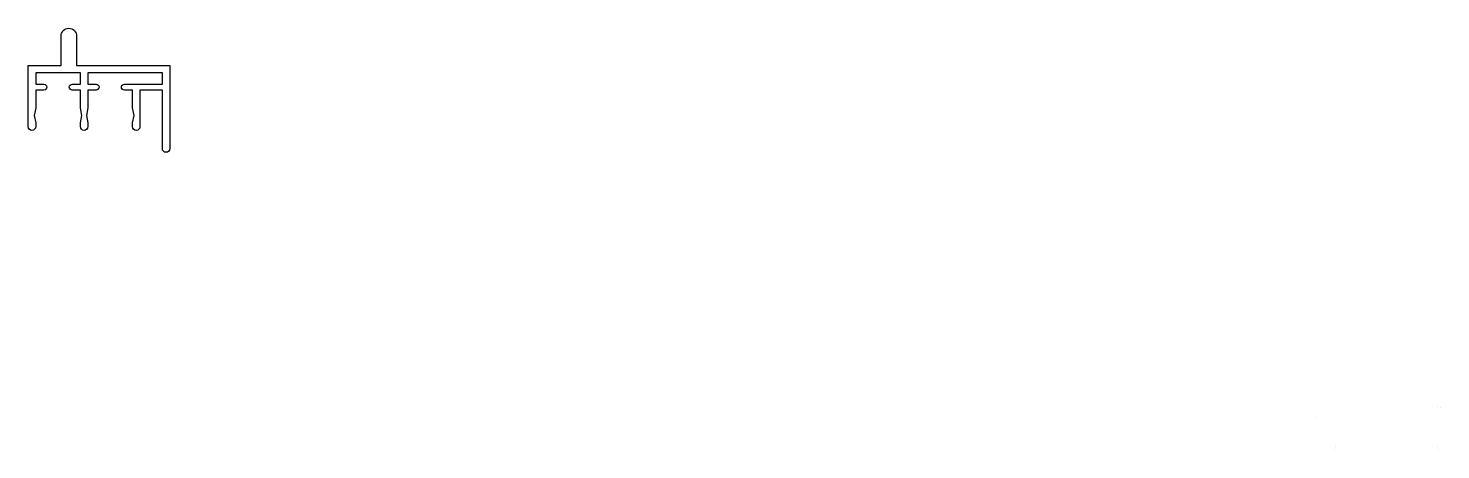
# Model space of a CAD drawing. Extents: x 239 to 619, y 159 to 272.
import ezdxf

# ---------------------------------------------------------------- set-up
doc = ezdxf.new("R2010")
doc.units = 0
doc.layers.get('0').update_dxf_attribs({"linetype": 'CONTINUOUS'})
doc.layers.add('ANA', color=220, linetype='CONTINUOUS')

msp = doc.modelspace()

# ---------------------------------------------------------------- linework, layer by layer
at = {"color": 7}
for points in [[(617.56, 170.84), (617.56, 170.84, 0.06507)], [(584.91, 167.91), (584.91, 167.91, 0.104494)], [(618.56, 170.57), (618.56, 170.57, 0.081835)], [(589.92, 159.35), (589.92, 159.35, 0.105916)], [(590.28, 160.35), (590.28, 160.35, 0.106869)], [(617.56, 160.35), (617.56, 160.35, 0.030307)], [(617.92, 159.35), (617.92, 159.35, 0.032158)]]:
    msp.add_lwpolyline(points, format="xyb", dxfattribs=at)
at = {"layer": 'ANA', "color": 220, "linetype": 'BYBLOCK'}
msp.add_lwpolyline([(241.4, 246.08, -1), (239.4, 246.08), (239.4, 247.08), (239.4, 251.08), (239.4, 262.48), (248.2, 262.48), (248.2, 270.38, -1), (252.4, 270.38), (252.4, 262.48), (277.4, 262.48), (277.4, 240.18, -1), (275.4, 240.18), (275.4, 255.88), (269.4, 255.88), (269.4, 246.08, -1), (267.4, 246.08), (267.4, 247.08), (267.8, 249.08), (267.4, 251.08), (267.4, 255.88), (265.2, 255.88, -1), (265.2, 257.48), (275.4, 257.48), (275.4, 260.48), (255.4, 260.48), (255.4, 257.48), (257.6, 257.48, -1), (257.6, 255.88), (255.4, 255.88), (255.4, 251.08), (255, 249.08), (255.4, 247.08), (255.4, 246.08, -1), (253.4, 246.08), (253.4, 247.08), (253.8, 249.08), (253.4, 251.08), (253.4, 255.88), (251.2, 255.88, -1), (251.2, 257.48), (253.4, 257.48), (253.4, 260.48), (241.4, 260.48), (241.4, 257.48), (243.6, 257.48, -1), (243.6, 255.88), (241.4, 255.88), (241.4, 251.08), (241, 249.08), (241.4, 247.08)], format="xyb", close=True, dxfattribs=at)

doc.saveas('drawing.dxf')
